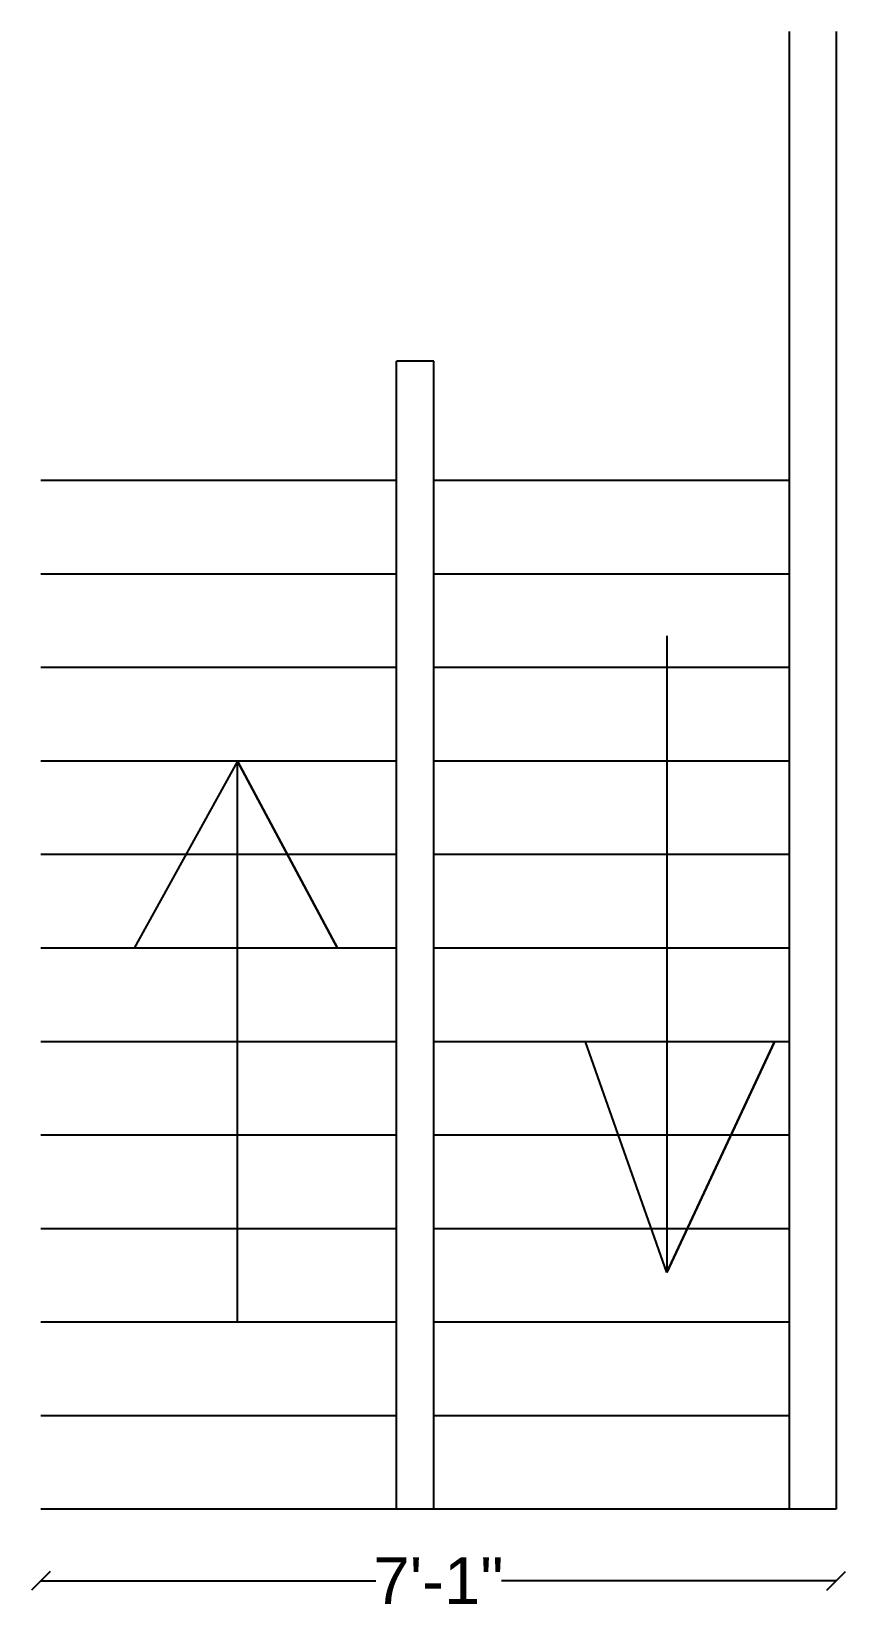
# Model space of a CAD drawing. Header units: inches. Extents: x -8688 to 264, y -379 to 2217.
# Drawn here: x -4010.9 to -3923.9, y 94.1 to 263 of the extents above; entities that cross this region are included whole.
import ezdxf

# ---------------------------------------------------------------- set-up
doc = ezdxf.new("R2010")
doc.units = ezdxf.units.IN
doc.header["$MEASUREMENT"] = 0
doc.styles.get("Standard").update_dxf_attribs({"font": 'arial.ttf'})
doc.dimstyles.get("Standard").update_dxf_attribs({"dimtxt": 5, "dimasz": 2, "dimexe": 0.18, "dimexo": 0.0625, "dimgap": 0.09, "dimtad": 0, "dimtih": 1, "dimtoh": 1, "dimdec": 3, "dimdsep": 46, "dimlunit": 3, "dimtxsty": 'Standard', "dimblk": 'OBLIQUE', "dimcen": 2, "dimse1": 1, "dimse2": 1, "dimclrd": 2, "dimadec": 0, "dimazin": 0, "dimtfac": 1, "dimtdec": 3, "dimtofl": 0, "dimtmove": 0, "dimatfit": 3, "dimfxl": 1, "dimtolj": 1, "dimtzin": 0, "dimarcsym": 0})

# ---------------------------------------------------------------- blocks, each defined once
blk = doc.blocks.new('_Oblique')
at = {"color": 0, "linetype": 'ByBlock', "lineweight": -2}
blk.add_line((-0.5, -0.5), (0.5, 0.5), dxfattribs=at)
blk = doc.blocks.new('*D43')
at = {"color": 2, "lineweight": -2, "transparency": 16777216}
for p, q in [((-4009.86, 97.37), (-3974.07, 97.37)), ((-3924.86, 97.37), (-3960.64, 97.37))]:
    blk.add_line(p, q, dxfattribs=at)
at = {"layer": 'Defpoints', "color": 0, "transparency": 16777216}
for p in [(-4009.86, 105), (-3924.86, 105), (-4009.86, 97.37)]:
    blk.add_point(p, dxfattribs=at)
at = {"color": 2, "lineweight": -2, "transparency": 16777216, "xscale": 2, "yscale": 2, "zscale": 2, "rotation": 180}
blk.add_blockref('_Oblique', (-4009.86, 97.37), dxfattribs=at)
at = {"color": 2, "lineweight": -2, "transparency": 16777216, "xscale": 2, "yscale": 2, "zscale": 2}
blk.add_blockref('_Oblique', (-3924.86, 97.37), dxfattribs=at)
at = {"color": 0, "transparency": 16777216, "insert": (-3967.36, 97.37), "char_height": 5, "attachment_point": 5}
blk.add_mtext('\\A1;7\'-1"', dxfattribs=at)

msp = doc.modelspace()

# ---------------------------------------------------------------- linework, layer by layer
for p, q in [((-3929.8584, 263.0029), (-3929.8584, 105.0029)), ((-3924.8584, 263.0029), (-3924.8584, 105.0029)), ((-3971.8584, 105.0029), (-3971.8584, 227.782)), ((-3967.8584, 227.782), (-3971.8584, 227.782)), ((-3967.8584, 105.0029), (-3967.8584, 227.782)), ((-3971.8584, 215.0029), (-4009.8584, 215.0029)), ((-3929.8584, 215.0029), (-3967.8584, 215.0029)), ((-3971.8584, 205.0029), (-4009.8584, 205.0029)), ((-3929.8584, 205.0029), (-3967.8584, 205.0029)), ((-3942.9449, 198.3959), (-3942.9449, 130.3077)), ((-3971.8584, 195.0029), (-4009.8584, 195.0029)), ((-3929.8584, 195.0029), (-3967.8584, 195.0029)), ((-3971.8584, 185.0029), (-4009.8584, 185.0029)), ((-3988.8584, 185.0029), (-3999.8928, 165.0029)), ((-3988.8584, 125.0029), (-3988.8584, 185.0029)), ((-3988.8584, 185.0029), (-3978.1569, 165.0029)), ((-3978.1569, 165.0029), (-3988.8584, 185.0029)), ((-3929.8584, 185.0029), (-3967.8584, 185.0029)), ((-3971.8584, 175.0029), (-4009.8584, 175.0029)), ((-3929.8584, 175.0029), (-3967.8584, 175.0029)), ((-3971.8584, 165.0029), (-4009.8584, 165.0029)), ((-3929.8584, 165.0029), (-3967.8584, 165.0029)), ((-3971.8584, 155.0029), (-4009.8584, 155.0029)), ((-3929.8584, 155.0029), (-3967.8584, 155.0029)), ((-3942.9449, 130.3077), (-3951.6392, 155.0029)), ((-3942.9449, 130.3077), (-3931.4249, 155.0029)), ((-3931.4249, 155.0029), (-3942.9449, 130.3077)), ((-3971.8584, 145.0029), (-4009.8584, 145.0029)), ((-3929.8584, 145.0029), (-3967.8584, 145.0029)), ((-3971.8584, 135.0029), (-4009.8584, 135.0029)), ((-3929.8584, 135.0029), (-3967.8584, 135.0029)), ((-3971.8584, 125.0029), (-4009.8584, 125.0029)), ((-3929.8584, 125.0029), (-3967.8584, 125.0029)), ((-3971.8584, 115.0029), (-4009.8584, 115.0029)), ((-3929.8584, 115.0029), (-3967.8584, 115.0029)), ((-3924.8584, 105.0029), (-4009.8584, 105.0029))]:
    msp.add_line(p, q)

# ---------------------------------------------------------------- dimensions: what is measured, and where the dimension line sits
dim = msp.add_linear_dim(base=(-4009.8584, 97.3677), p1=(-3924.8584, 105.0029), p2=(-4009.8584, 105.0029), dimstyle='Standard')
dim.commit()
dim.dimension.update_dxf_attribs({"geometry": '*D43', "text_midpoint": (-3967.3584, 97.3677)})

doc.saveas('drawing.dxf')
